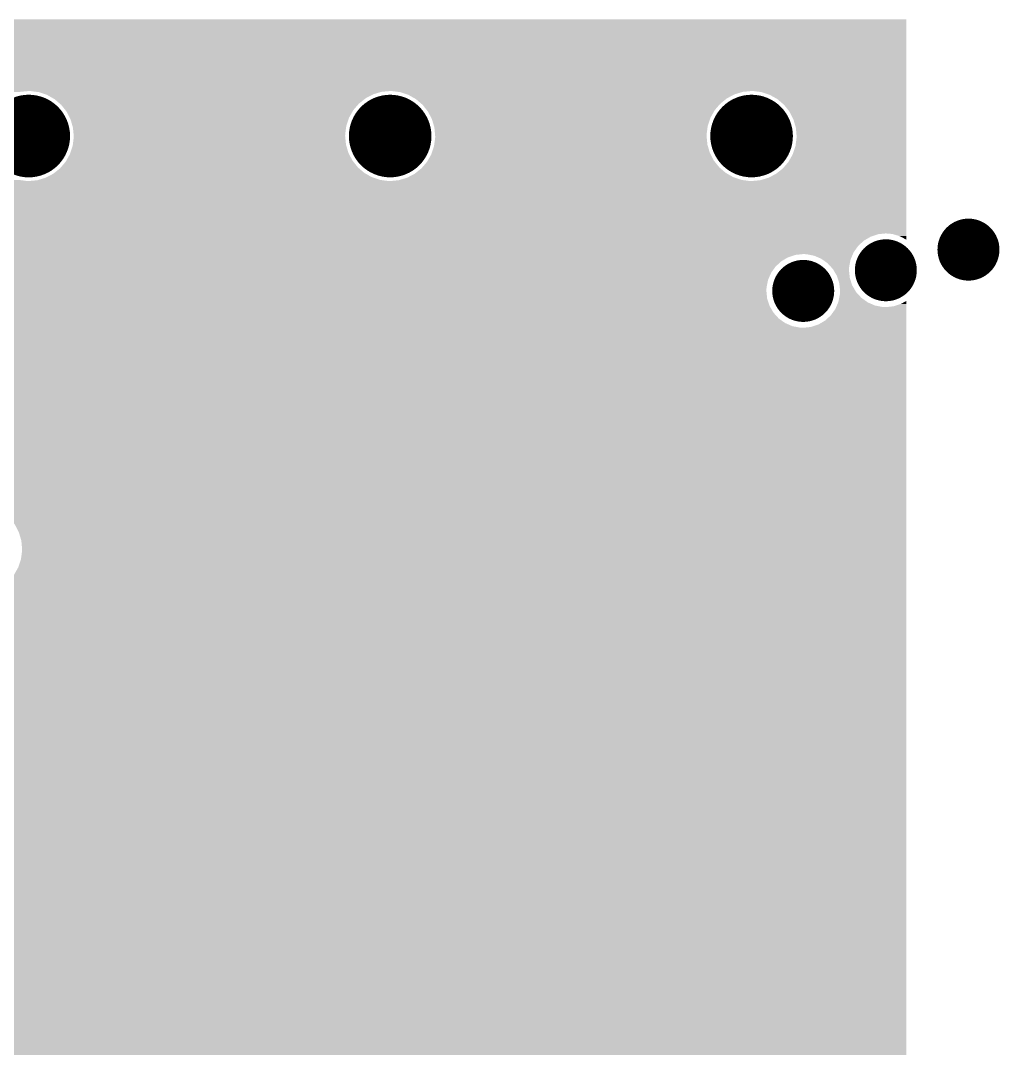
# Model space of a CAD drawing. Extents: x 295 to 953, y 10 to 290.
# Drawn here: x 573.53 to 593.39, y 185.66 to 206.52 of the extents above; entities that cross this region are included whole.
import ezdxf

# ---------------------------------------------------------------- set-up
doc = ezdxf.new("R2010")
doc.units = 0
doc.header["$LTSCALE"] = 5
doc.header["$MEASUREMENT"] = 0
doc.layers.get('0').update_dxf_attribs({"linetype": 'CONTINUOUS', "lineweight": 25})

msp = doc.modelspace()

# ---------------------------------------------------------------- linework, layer by layer
for points, const_width in [([(573.275, 204.175, 1), (574.114, 204.175, 1)], 0.838), ([(580.61, 204.175, 1), (581.448, 204.175, 1)], 0.838), ([(587.944, 204.175, 1), (588.782, 204.175, 1)], 0.838), ([(592.449, 201.87, 1), (593.078, 201.87, 1)], 0.629), ([(590.773, 201.451, 1), (591.401, 201.451, 1)], 0.629), ([(589.096, 201.032, 1), (589.725, 201.032, 1)], 0.629)]:
    msp.add_lwpolyline(points, format="xyb", close=True, dxfattribs=dict(const_width=const_width))
for points in [[(545.227, 206.495), (545.224, 206.542), (591.506, 206.495), (591.506, 206.542)], [(545.191, 206.264), (545.204, 206.309), (591.506, 206.264), (591.506, 206.309)], [(545.204, 206.309), (545.215, 206.354), (591.506, 206.309), (591.506, 206.354)], [(545.215, 206.354), (545.222, 206.401), (591.506, 206.354), (591.506, 206.401)], [(545.222, 206.401), (545.226, 206.448), (591.506, 206.401), (591.506, 206.448)], [(545.226, 206.448), (545.227, 206.495), (591.506, 206.448), (591.506, 206.495)], [(526.036, 206.062), (526.011, 206.097), (591.506, 206.062), (591.506, 206.097)], [(545.104, 206.097), (545.13, 206.136), (591.506, 206.097), (591.506, 206.136)], [(545.13, 206.136), (545.153, 206.177), (591.506, 206.136), (591.506, 206.177)], [(545.153, 206.177), (545.173, 206.22), (591.506, 206.177), (591.506, 206.22)], [(545.173, 206.22), (545.191, 206.264), (591.506, 206.22), (591.506, 206.264)], [(544.811, 205.867), (544.854, 205.886), (591.506, 205.867), (591.506, 205.886)], [(544.95, 205.943), (544.831, 206.062), (591.506, 205.943), (591.506, 206.062)], [(544.854, 205.886), (544.895, 205.908), (591.506, 205.886), (591.506, 205.908)], [(544.895, 205.908), (544.935, 205.933), (591.506, 205.908), (591.506, 205.933)], [(544.935, 205.933), (544.95, 205.943), (591.506, 205.933), (591.506, 205.943)], [(526.217, 205.743), (526.175, 205.82), (591.506, 205.743), (591.506, 205.82)], [(526.331, 205.463), (526.217, 205.743), (591.506, 205.463), (591.506, 205.743)], [(544.581, 205.82), (544.628, 205.823), (591.506, 205.82), (591.506, 205.823)], [(544.628, 205.823), (544.675, 205.829), (591.506, 205.823), (591.506, 205.829)], [(544.675, 205.829), (544.721, 205.839), (591.506, 205.829), (591.506, 205.839)], [(544.721, 205.839), (544.766, 205.851), (591.506, 205.839), (591.506, 205.851)], [(544.766, 205.851), (544.811, 205.867), (591.506, 205.851), (591.506, 205.867)], [(526.414, 205.171), (526.331, 205.463), (591.506, 205.171), (591.506, 205.463)], [(526.42, 205.133), (526.414, 205.171), (591.506, 205.133), (591.506, 205.171)], [(540.442, 205.13), (540.376, 205.133), (591.506, 205.13), (591.506, 205.133)], [(540.597, 205.1), (540.442, 205.13), (591.506, 205.1), (591.506, 205.13)], [(540.622, 205.089), (540.597, 205.1), (591.506, 205.089), (591.506, 205.1)], [(554.869, 205.088), (554.835, 205.089), (573.688, 205.088), (573.694, 205.089)], [(554.989, 205.072), (554.869, 205.088), (573.52, 205.072), (573.688, 205.088)], [(573.729, 205.088), (573.694, 205.089), (581.022, 205.088), (581.029, 205.089)], [(573.849, 205.072), (573.729, 205.088), (580.855, 205.072), (581.022, 205.088)], [(573.902, 205.065), (573.849, 205.072), (580.83, 205.065), (580.855, 205.072)], [(574.028, 205.023), (573.902, 205.065), (580.687, 205.023), (580.83, 205.065)], [(581.063, 205.088), (581.029, 205.089), (588.356, 205.088), (588.363, 205.089)], [(581.183, 205.072), (581.063, 205.088), (588.189, 205.072), (588.356, 205.088)], [(581.236, 205.065), (581.183, 205.072), (588.165, 205.065), (588.189, 205.072)], [(581.362, 205.023), (581.236, 205.065), (588.021, 205.023), (588.165, 205.065)], [(588.397, 205.088), (588.363, 205.089), (591.506, 205.088), (591.506, 205.089)], [(588.571, 205.065), (588.397, 205.088), (591.506, 205.065), (591.506, 205.088)], [(588.736, 205.009), (588.571, 205.065), (591.506, 205.009), (591.506, 205.065)], [(574.068, 205.009), (574.028, 205.023), (580.661, 205.009), (580.687, 205.023)], [(574.186, 204.942), (574.068, 205.009), (580.532, 204.942), (580.661, 205.009)], [(574.22, 204.923), (574.186, 204.942), (580.508, 204.923), (580.532, 204.942)], [(574.324, 204.833), (574.22, 204.923), (580.395, 204.833), (580.508, 204.923)], [(574.353, 204.809), (574.324, 204.833), (580.374, 204.809), (580.395, 204.833)], [(581.402, 205.009), (581.362, 205.023), (587.995, 205.009), (588.021, 205.023)], [(581.52, 204.942), (581.402, 205.009), (587.866, 204.942), (587.995, 205.009)], [(581.554, 204.923), (581.52, 204.942), (587.842, 204.923), (587.866, 204.942)], [(581.658, 204.833), (581.554, 204.923), (587.729, 204.833), (587.842, 204.923)], [(581.687, 204.809), (581.658, 204.833), (587.708, 204.809), (587.729, 204.833)], [(588.888, 204.923), (588.736, 205.009), (591.506, 204.923), (591.506, 205.009)], [(589.021, 204.809), (588.888, 204.923), (591.506, 204.809), (591.506, 204.923)], [(574.439, 204.701), (574.353, 204.809), (580.281, 204.701), (580.374, 204.809)], [(574.461, 204.672), (574.439, 204.701), (580.265, 204.672), (580.281, 204.701)], [(574.525, 204.549), (574.461, 204.672), (580.195, 204.549), (580.265, 204.672)], [(581.773, 204.701), (581.687, 204.809), (587.615, 204.701), (587.708, 204.809)], [(581.795, 204.672), (581.773, 204.701), (587.599, 204.672), (587.615, 204.701)], [(581.86, 204.549), (581.795, 204.672), (587.529, 204.549), (587.599, 204.672)], [(589.13, 204.672), (589.021, 204.809), (591.506, 204.672), (591.506, 204.809)], [(589.21, 204.517), (589.13, 204.672), (591.506, 204.517), (591.506, 204.672)], [(574.542, 204.517), (574.525, 204.549), (580.184, 204.517), (580.195, 204.549)], [(574.581, 204.383), (574.542, 204.517), (580.139, 204.383), (580.184, 204.517)], [(581.876, 204.517), (581.86, 204.549), (587.518, 204.517), (587.529, 204.549)], [(581.916, 204.383), (581.876, 204.517), (587.473, 204.383), (587.518, 204.517)], [(589.26, 204.349), (589.21, 204.517), (591.506, 204.349), (591.506, 204.517)], [(574.591, 204.349), (574.581, 204.383), (580.134, 204.349), (580.139, 204.383)], [(574.605, 204.21), (574.591, 204.349), (580.116, 204.21), (580.134, 204.349)], [(574.608, 204.175), (574.605, 204.21), (580.115, 204.175), (580.116, 204.21)], [(581.926, 204.349), (581.916, 204.383), (587.469, 204.349), (587.473, 204.383)], [(581.939, 204.21), (581.926, 204.349), (587.45, 204.21), (587.469, 204.349)], [(581.942, 204.175), (581.939, 204.21), (587.449, 204.175), (587.45, 204.21)], [(589.277, 204.175), (589.26, 204.349), (591.506, 204.175), (591.506, 204.349)], [(574.584, 203.968), (574.589, 204.001), (580.142, 203.968), (580.132, 204.001)], [(574.589, 204.001), (574.607, 204.141), (580.132, 204.001), (580.118, 204.141)], [(574.607, 204.141), (574.608, 204.175), (580.118, 204.141), (580.115, 204.175)], [(581.918, 203.968), (581.923, 204.001), (587.476, 203.968), (587.466, 204.001)], [(581.923, 204.001), (581.942, 204.141), (587.466, 204.001), (587.453, 204.141)], [(581.942, 204.141), (581.942, 204.175), (587.453, 204.141), (587.449, 204.175)], [(589.253, 203.968), (589.276, 204.141), (591.506, 203.968), (591.506, 204.141)], [(589.276, 204.141), (589.277, 204.175), (591.506, 204.141), (591.506, 204.175)], [(574.458, 203.679), (574.528, 203.802), (580.262, 203.679), (580.198, 203.802)], [(574.528, 203.802), (574.539, 203.834), (580.198, 203.802), (580.181, 203.834)], [(574.539, 203.834), (574.584, 203.968), (580.181, 203.834), (580.142, 203.968)], [(581.792, 203.679), (581.863, 203.802), (587.596, 203.679), (587.532, 203.802)], [(581.863, 203.802), (581.873, 203.834), (587.532, 203.802), (587.516, 203.834)], [(581.873, 203.834), (581.918, 203.968), (587.516, 203.834), (587.476, 203.968)], [(589.11, 203.65), (589.197, 203.802), (591.506, 203.65), (591.506, 203.802)], [(589.197, 203.802), (589.253, 203.968), (591.506, 203.802), (591.506, 203.968)], [(574.349, 203.542), (574.442, 203.65), (580.371, 203.542), (580.285, 203.65)], [(574.442, 203.65), (574.458, 203.679), (580.285, 203.65), (580.262, 203.679)], [(581.683, 203.542), (581.776, 203.65), (587.705, 203.542), (587.619, 203.65)], [(581.776, 203.65), (581.792, 203.679), (587.619, 203.65), (587.596, 203.679)], [(588.997, 203.517), (589.11, 203.65), (591.506, 203.517), (591.506, 203.65)], [(574.062, 203.341), (574.191, 203.409), (580.655, 203.341), (580.537, 203.409)], [(574.191, 203.409), (574.216, 203.428), (580.537, 203.409), (580.503, 203.428)], [(574.216, 203.428), (574.328, 203.517), (580.503, 203.428), (580.399, 203.517)], [(574.328, 203.517), (574.349, 203.542), (580.399, 203.517), (580.371, 203.542)], [(581.396, 203.341), (581.526, 203.409), (587.99, 203.341), (587.872, 203.409)], [(581.526, 203.409), (581.55, 203.428), (587.872, 203.409), (587.838, 203.428)], [(581.55, 203.428), (581.662, 203.517), (587.838, 203.428), (587.733, 203.517)], [(581.662, 203.517), (581.683, 203.542), (587.733, 203.517), (587.705, 203.542)], [(588.705, 203.328), (588.86, 203.409), (591.506, 203.328), (591.506, 203.409)], [(588.86, 203.409), (588.997, 203.517), (591.506, 203.409), (591.506, 203.517)], [(563.07, 203.262), (563.068, 203.286), (573.66, 203.262), (573.487, 203.286)], [(563.083, 203.128), (563.07, 203.262), (591.506, 203.128), (591.506, 203.262)], [(563.07, 203.262), (563.07, 203.262), (573.694, 203.262), (573.66, 203.262)], [(573.694, 203.262), (573.701, 203.262), (581.029, 203.262), (580.994, 203.262)], [(573.701, 203.262), (573.868, 203.278), (580.994, 203.262), (580.875, 203.278)], [(573.868, 203.278), (573.893, 203.286), (580.875, 203.278), (580.821, 203.286)], [(573.893, 203.286), (574.036, 203.328), (580.821, 203.286), (580.695, 203.328)], [(574.036, 203.328), (574.062, 203.341), (580.695, 203.328), (580.655, 203.341)], [(581.029, 203.262), (581.035, 203.262), (588.363, 203.262), (588.329, 203.262)], [(581.035, 203.262), (581.203, 203.278), (588.329, 203.262), (588.209, 203.278)], [(581.203, 203.278), (581.227, 203.286), (588.209, 203.278), (588.155, 203.286)], [(581.227, 203.286), (581.37, 203.328), (588.155, 203.286), (588.03, 203.328)], [(581.37, 203.328), (581.396, 203.341), (588.03, 203.328), (587.99, 203.341)], [(588.363, 203.262), (588.537, 203.278), (591.506, 203.262), (591.506, 203.278)], [(588.537, 203.278), (588.705, 203.328), (591.506, 203.278), (591.506, 203.328)], [(563.059, 202.92), (563.082, 203.093), (591.506, 202.92), (591.506, 203.093)], [(563.082, 203.093), (563.083, 203.128), (591.506, 203.093), (591.506, 203.128)], [(562.917, 202.602), (563.003, 202.754), (591.506, 202.602), (591.506, 202.754)], [(563.003, 202.754), (563.059, 202.92), (591.506, 202.754), (591.506, 202.92)], [(562.803, 202.469), (562.917, 202.602), (591.506, 202.469), (591.506, 202.602)], [(562.511, 202.28), (562.666, 202.361), (591.506, 202.28), (591.506, 202.361)], [(562.666, 202.361), (562.803, 202.469), (591.506, 202.361), (591.506, 202.469)], [(525.113, 202.199), (525.14, 202.214), (591.506, 202.199), (591.506, 202.214)], [(529.47, 202.196), (529.404, 202.199), (591.06, 202.196), (591.087, 202.199)], [(529.54, 202.183), (529.47, 202.196), (590.93, 202.183), (591.06, 202.196)], [(529.625, 202.166), (529.54, 202.183), (590.879, 202.166), (590.93, 202.183)], [(529.701, 202.133), (529.625, 202.166), (590.78, 202.133), (590.879, 202.166)], [(529.77, 202.103), (529.701, 202.133), (590.729, 202.103), (590.78, 202.133)], [(562.169, 202.214), (562.343, 202.231), (591.506, 202.214), (591.506, 202.231)], [(562.343, 202.231), (562.511, 202.28), (591.506, 202.231), (591.506, 202.28)], [(591.214, 202.188), (591.087, 202.199), (591.506, 202.188), (591.506, 202.199)], [(591.366, 202.145), (591.214, 202.188), (591.506, 202.145), (591.506, 202.188)], [(591.505, 202.071), (591.366, 202.145), (591.506, 202.071), (591.506, 202.145)], [(529.841, 202.053), (529.77, 202.103), (590.643, 202.053), (590.729, 202.103)], [(529.899, 202.012), (529.841, 202.053), (590.598, 202.012), (590.643, 202.053)], [(529.959, 201.946), (529.899, 202.012), (590.526, 201.946), (590.598, 202.012)], [(530.006, 201.895), (529.959, 201.946), (590.49, 201.895), (590.526, 201.946)], [(530.051, 201.818), (530.006, 201.895), (590.435, 201.818), (590.49, 201.895)], [(530.073, 201.78), (530.051, 201.818), (590.419, 201.78), (590.435, 201.818)], [(530.083, 201.763), (530.073, 201.78), (589.253, 201.763), (589.411, 201.78)], [(530.086, 201.759), (530.083, 201.763), (589.239, 201.759), (589.253, 201.763)], [(530.101, 201.714), (530.086, 201.759), (589.103, 201.714), (589.239, 201.759)], [(530.127, 201.634), (530.101, 201.714), (588.967, 201.634), (589.103, 201.714)], [(589.477, 201.777), (589.411, 201.78), (590.418, 201.777), (590.419, 201.78)], [(589.632, 201.747), (589.477, 201.777), (590.404, 201.747), (590.418, 201.777)], [(589.777, 201.684), (589.632, 201.747), (590.378, 201.684), (590.404, 201.747)], [(530.135, 201.608), (530.127, 201.634), (588.939, 201.608), (588.967, 201.634)], [(530.144, 201.527), (530.135, 201.608), (588.85, 201.527), (588.939, 201.608)], [(530.152, 201.451), (530.144, 201.527), (588.796, 201.451), (588.85, 201.527)], [(589.794, 201.672), (589.777, 201.684), (590.372, 201.672), (590.378, 201.684)], [(589.906, 201.593), (589.794, 201.672), (590.357, 201.593), (590.372, 201.672)], [(589.975, 201.517), (589.906, 201.593), (590.342, 201.517), (590.357, 201.593)], [(590.013, 201.476), (589.975, 201.517), (590.34, 201.476), (590.342, 201.517)], [(530.144, 201.361), (530.149, 201.385), (588.742, 201.361), (588.753, 201.385)], [(530.149, 201.385), (530.15, 201.398), (588.753, 201.385), (588.758, 201.398)], [(530.15, 201.398), (530.152, 201.451), (588.758, 201.398), (588.796, 201.451)], [(556.787, 201.358), (556.721, 201.361), (588.741, 201.358), (588.742, 201.361)], [(556.942, 201.328), (556.787, 201.358), (588.728, 201.328), (588.741, 201.358)], [(557.087, 201.265), (556.942, 201.328), (588.701, 201.265), (588.728, 201.328)], [(590.027, 201.451), (590.013, 201.476), (590.339, 201.451), (590.34, 201.476)], [(590.093, 201.34), (590.027, 201.451), (590.351, 201.34), (590.339, 201.451)], [(590.108, 201.294), (590.093, 201.34), (590.356, 201.294), (590.351, 201.34)], [(590.142, 201.189), (590.108, 201.294), (590.39, 201.189), (590.356, 201.294)], [(557.104, 201.253), (557.087, 201.265), (588.696, 201.253), (588.701, 201.265)], [(557.216, 201.174), (557.104, 201.253), (588.68, 201.174), (588.696, 201.253)], [(557.285, 201.098), (557.216, 201.174), (588.666, 201.098), (588.68, 201.174)], [(557.323, 201.057), (557.285, 201.098), (588.664, 201.057), (588.666, 201.098)], [(590.147, 201.144), (590.142, 201.189), (590.405, 201.144), (590.39, 201.189)], [(590.159, 201.032), (590.147, 201.144), (590.47, 201.032), (590.405, 201.144)], [(557.338, 201.032), (557.323, 201.057), (588.663, 201.032), (588.664, 201.057)], [(557.403, 200.92), (557.338, 201.032), (588.674, 200.92), (588.663, 201.032)], [(557.418, 200.875), (557.403, 200.92), (588.679, 200.875), (588.674, 200.92)], [(557.452, 200.77), (557.418, 200.875), (588.714, 200.77), (588.679, 200.875)], [(590.125, 200.811), (590.141, 200.891), (590.704, 200.811), (590.592, 200.891)], [(590.141, 200.891), (590.156, 200.966), (590.592, 200.891), (590.523, 200.966)], [(590.156, 200.966), (590.158, 201.007), (590.523, 200.966), (590.485, 201.007)], [(590.158, 201.007), (590.159, 201.032), (590.485, 201.007), (590.47, 201.032)], [(557.457, 200.725), (557.452, 200.77), (588.729, 200.725), (588.714, 200.77)], [(557.469, 200.613), (557.457, 200.725), (588.794, 200.613), (588.729, 200.725)], [(589.971, 200.537), (590.063, 200.666), (591.506, 200.537), (591.506, 200.666)], [(590.063, 200.666), (590.079, 200.703), (591.506, 200.666), (591.506, 200.703)], [(590.079, 200.703), (590.08, 200.706), (591.087, 200.703), (591.021, 200.706)], [(590.08, 200.706), (590.093, 200.736), (591.021, 200.706), (590.866, 200.736)], [(590.093, 200.736), (590.12, 200.799), (590.866, 200.736), (590.721, 200.799)], [(590.12, 200.799), (590.125, 200.811), (590.721, 200.799), (590.704, 200.811)], [(591.087, 200.703), (591.244, 200.72), (591.506, 200.703), (591.506, 200.72)], [(591.244, 200.72), (591.395, 200.769), (591.506, 200.72), (591.506, 200.769)], [(591.395, 200.769), (591.505, 200.831), (591.506, 200.769), (591.506, 200.831)], [(557.436, 200.392), (557.451, 200.471), (589.027, 200.392), (588.915, 200.471)], [(557.451, 200.471), (557.466, 200.547), (588.915, 200.471), (588.846, 200.547)], [(557.466, 200.547), (557.468, 200.588), (588.846, 200.547), (588.809, 200.588)], [(557.468, 200.588), (557.469, 200.613), (588.809, 200.588), (588.794, 200.613)], [(589.855, 200.43), (589.971, 200.537), (591.506, 200.43), (591.506, 200.537)], [(557.282, 200.118), (557.373, 200.247), (591.506, 200.118), (591.506, 200.247)], [(557.373, 200.247), (557.389, 200.284), (591.506, 200.247), (591.506, 200.284)], [(557.389, 200.284), (557.39, 200.287), (589.411, 200.284), (589.345, 200.287)], [(557.39, 200.287), (557.404, 200.317), (589.345, 200.287), (589.19, 200.317)], [(557.404, 200.317), (557.43, 200.38), (589.19, 200.317), (589.044, 200.38)], [(557.43, 200.38), (557.436, 200.392), (589.044, 200.38), (589.027, 200.392)], [(589.411, 200.284), (589.568, 200.301), (591.506, 200.284), (591.506, 200.301)], [(589.568, 200.301), (589.718, 200.35), (591.506, 200.301), (591.506, 200.35)], [(589.718, 200.35), (589.855, 200.43), (591.506, 200.35), (591.506, 200.43)], [(557.165, 200.011), (557.282, 200.118), (591.506, 200.011), (591.506, 200.118)], [(530.006, 199.8), (529.946, 199.865), (591.506, 199.8), (591.506, 199.865)], [(556.721, 199.865), (556.878, 199.882), (591.506, 199.865), (591.506, 199.882)], [(556.878, 199.882), (557.028, 199.931), (591.506, 199.882), (591.506, 199.931)], [(557.028, 199.931), (557.165, 200.011), (591.506, 199.931), (591.506, 200.011)], [(530.073, 199.685), (530.006, 199.8), (591.506, 199.685), (591.506, 199.8)], [(545.052, 199.682), (544.986, 199.685), (591.506, 199.682), (591.506, 199.685)], [(545.207, 199.651), (545.052, 199.682), (591.506, 199.651), (591.506, 199.682)], [(545.352, 199.589), (545.207, 199.651), (591.506, 199.589), (591.506, 199.651)], [(545.481, 199.497), (545.352, 199.589), (591.506, 199.497), (591.506, 199.589)], [(545.588, 199.381), (545.481, 199.497), (591.506, 199.381), (591.506, 199.497)], [(545.656, 199.266), (545.588, 199.381), (591.506, 199.266), (591.506, 199.381)], [(551.338, 199.263), (551.273, 199.266), (591.506, 199.263), (591.506, 199.266)], [(551.494, 199.232), (551.338, 199.263), (591.506, 199.232), (591.506, 199.263)], [(551.639, 199.17), (551.494, 199.232), (591.506, 199.17), (591.506, 199.232)], [(551.768, 199.078), (551.639, 199.17), (591.506, 199.078), (591.506, 199.17)], [(551.875, 198.961), (551.768, 199.078), (591.506, 198.961), (591.506, 199.078)], [(551.955, 198.825), (551.875, 198.961), (591.506, 198.825), (591.506, 198.961)], [(552.004, 198.675), (551.955, 198.825), (591.506, 198.675), (591.506, 198.825)], [(552.021, 198.517), (552.004, 198.675), (591.506, 198.517), (591.506, 198.675)], [(569.619, 198.507), (569.503, 198.517), (591.506, 198.507), (591.506, 198.517)], [(569.757, 198.464), (569.619, 198.507), (591.506, 198.464), (591.506, 198.507)], [(569.882, 198.391), (569.757, 198.464), (591.506, 198.391), (591.506, 198.464)], [(569.987, 198.291), (569.882, 198.391), (591.506, 198.291), (591.506, 198.391)], [(570.066, 198.169), (569.987, 198.291), (591.506, 198.169), (591.506, 198.291)], [(570.115, 198.033), (570.066, 198.169), (591.506, 198.033), (591.506, 198.169)], [(570.132, 197.889), (570.115, 198.033), (591.506, 197.889), (591.506, 198.033)], [(570.132, 196.707), (570.132, 197.889), (591.506, 196.707), (591.506, 197.889)], [(572.681, 196.706), (572.647, 196.707), (591.506, 196.706), (591.506, 196.707)], [(572.854, 196.683), (572.681, 196.706), (591.506, 196.683), (591.506, 196.706)], [(573.02, 196.627), (572.854, 196.683), (591.506, 196.627), (591.506, 196.683)], [(573.172, 196.541), (573.02, 196.627), (591.506, 196.541), (591.506, 196.627)], [(573.305, 196.427), (573.172, 196.541), (591.506, 196.427), (591.506, 196.541)], [(573.413, 196.29), (573.305, 196.427), (591.506, 196.29), (591.506, 196.427)], [(573.494, 196.135), (573.413, 196.29), (591.506, 196.135), (591.506, 196.29)], [(573.544, 195.967), (573.494, 196.135), (591.506, 195.967), (591.506, 196.135)], [(573.56, 195.793), (573.544, 195.967), (591.506, 195.793), (591.506, 195.967)], [(573.536, 195.586), (573.56, 195.759), (591.506, 195.586), (591.506, 195.759)], [(573.56, 195.759), (573.56, 195.793), (591.506, 195.759), (591.506, 195.793)], [(573.481, 195.42), (573.536, 195.586), (591.506, 195.42), (591.506, 195.586)], [(573.28, 195.135), (573.394, 195.268), (591.506, 195.135), (591.506, 195.268)], [(573.394, 195.268), (573.481, 195.42), (591.506, 195.268), (591.506, 195.42)], [(572.988, 194.946), (573.144, 195.027), (591.506, 194.946), (591.506, 195.027)], [(573.144, 195.027), (573.28, 195.135), (591.506, 195.027), (591.506, 195.135)], [(570.132, 183.22), (570.132, 194.88), (591.506, 183.22), (591.506, 194.88)], [(572.647, 194.88), (572.821, 194.896), (591.506, 194.88), (591.506, 194.896)], [(572.821, 194.896), (572.988, 194.946), (591.506, 194.896), (591.506, 194.946)]]:
    msp.add_solid(points)

doc.saveas('drawing.dxf')
